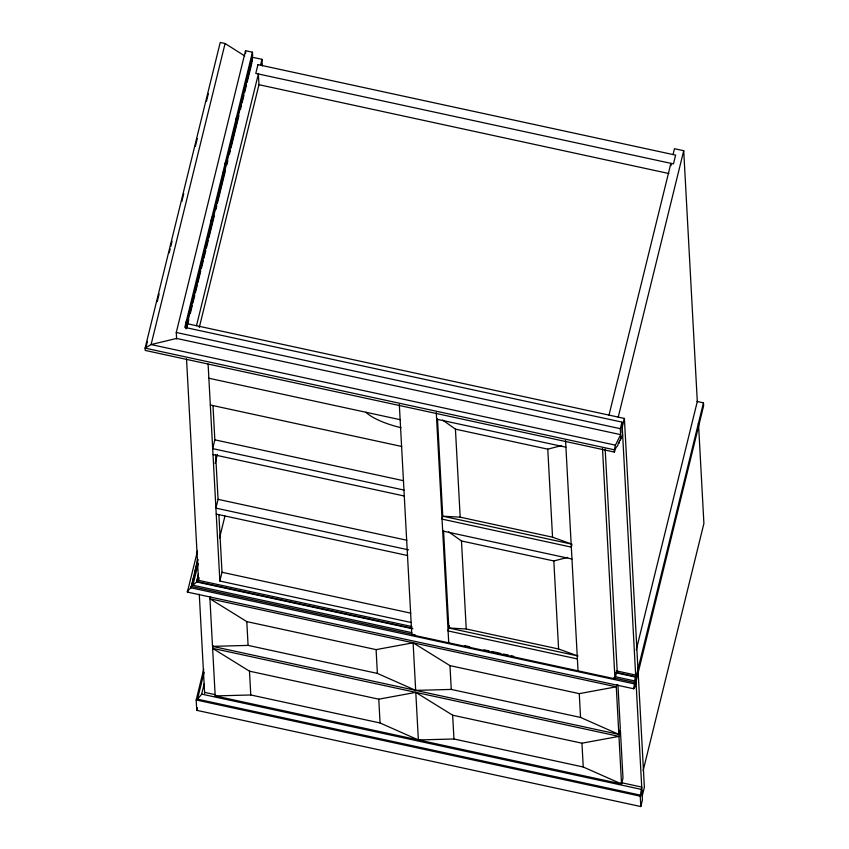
<?xml version="1.0" encoding="UTF-8"?>
<svg xmlns="http://www.w3.org/2000/svg" width="849" height="849" viewBox="0 0 849 849"><rect width="100%" height="100%" fill="white"/><g stroke="black" fill="none" stroke-linecap="round" stroke-linejoin="round"><path stroke-width="1.27" d="M621.033 782.598L641.727 787.076L640.242 796.171L640.804 806.55L196.745 710.337L196.183 699.958L203.771 669.076M696.987 401.45L703.46 402.851L634.373 683.88L191.089 587.837L187.364 590.936L187.396 592.082L633.768 688.794L635.657 675.051L616.257 670.848M641.886 790.048L642.417 799.96L640.804 806.55M640.486 795.152L197.488 699.173L201.595 694.344L204.174 683.838M146.177 346.572L147.439 341.425M157.224 301.618L159.113 293.913M169.216 252.811L170.161 248.959M170.798 246.39L172.06 241.254M181.845 201.436L183.745 193.731M195.419 146.208L197.318 138.504M206.466 101.254L208.366 93.549M614.432 452.082L614.305 449.79L145.094 348.132L220.231 42.45L225.091 43.501L151.09 344.556L145.094 348.132L145.221 350.425L614.432 452.082L614.867 450.586A14.741 1.284 -77.8 0 1 615.61 448.537A23.422 2.038 -77.8 0 1 616.682 446.754L617.127 446.478A10.008 0.87 -77.8 0 0 618.751 442.127L618.815 443.433L619.781 440.451A10.092 0.881 -77.8 0 1 620.184 440.376L620.831 437.766M176.624 338.963L176.274 332.479L245.531 50.707L252.461 52.214L252.62 55.132L185.613 327.735M252.461 52.214L184.817 327.385L621.956 422.102L622.296 432.523L622.497 432.014M185.581 324.743L186.525 320.901M211.083 220.984L212.027 217.142M224.635 165.873L225.579 162.01M235.704 120.834L236.648 116.982M186.027 328.743L252.737 57.329L261.97 59.334L262.33 65.935M186.557 328.669L188.765 319.702M190.335 313.302L192.224 305.608M192.861 303.051L194.75 295.367M195.376 292.799L197.265 285.115M197.891 282.558L200.725 271.022M201.362 268.464L203.251 260.781M203.877 258.213L205.766 250.529M206.403 247.972L208.292 240.278M208.918 237.72L214.266 215.943M215.848 209.544L216.792 205.691M217.418 203.134L225.303 171.073M226.885 164.642L227.829 160.779M229.41 154.348L230.355 150.485M230.992 147.917L238.898 115.74M240.479 109.309L241.434 105.446M242.061 102.878L243.96 95.152M244.597 92.583L246.486 84.858M247.123 82.289L251.866 62.985M196.49 325.729L258.372 73.969L258.956 84.709L199.282 327.481M260.537 65.182L261.97 59.334M212.982 405.504L214.839 439.835L212.685 448.622L404.039 490.085M215.126 463.395L217.333 454.395M197.499 550.969L187.396 592.082L187.884 591.806M193.922 576.291L191.089 587.837L197.626 559.406M194.559 573.722L198.029 559.608M411.839 632.654L192.903 585.216L198.263 563.418M192.903 585.216L196.65 581.968L198.517 573.754M198.231 575.537L196.65 581.968L412.752 628.791M215.657 454.926L218.066 499.35L215.901 508.127L408.549 549.865M199.154 577.766L198.517 580.345L411.914 626.573M219.551 538.001L224.911 516.16M210.51 596.433L209.936 598.778L212.505 646.365L618.857 734.406L620.301 728.548L617.934 684.931M411.213 622.508L219.859 581.045L222.013 572.268L218.883 514.483M197.488 699.173L204.142 672.132M196.745 710.337L197.371 707.769M213.195 646.004L212.621 648.349L215.19 695.925L621.542 783.977L622.986 778.119L620.407 730.533L618.963 736.391L621.542 783.977L583.242 766.997L453.95 738.991L418.366 739.946L380.065 722.977L250.773 694.97L215.19 695.925M449.386 625.66L448.092 630.934L577.384 658.941M571.812 545.175L571.335 547.127L442.042 519.11L442.753 516.192L437.49 418.897M608.998 415.097L670.88 163.348L671.007 165.608M673.045 154.56L674.477 148.702L683.721 150.708L697.305 401.513L636.251 649.899M618.231 417.103L683.721 150.708M614.305 449.79L615.44 445.163L620.661 434.646L176.603 338.433L151.09 344.556L615.44 445.163M622.657 434.985L620.895 439.071L620.332 428.681L621.956 422.102M187.258 323.724L624.397 418.44L622.232 427.217L635.816 678.033M399.327 404.591L411.797 634.819L614.973 678.839L617.127 670.063L605.167 449.089M616.862 684.474L616.278 686.82L618.857 734.406L580.557 717.437L451.265 689.42L415.681 690.386L377.381 673.416L248.088 645.399L212.505 646.365M636.081 682.989L634.564 687.35L703.619 405.822L703.46 402.851M643.171 770.542L703.906 523.451L698.462 422.993M633.768 688.794L634.543 686.852M442.658 420.053L455.425 429.148L547.775 449.153L561.614 445.587M448.718 531.867L461.474 540.962L553.824 560.966L567.663 557.4M376.096 649.623L413.113 642.799L449.97 665.627L579.262 693.644L616.278 686.82L209.936 598.778L246.794 621.606L376.096 649.623L377.381 673.416M378.771 699.183L415.787 692.37L452.655 715.198L581.947 743.204L618.963 736.391L212.621 648.349L249.479 671.177L378.771 699.183L380.065 722.977M252.62 55.132L251.835 55.217L252.185 61.701M223.054 172.315L223.839 172.23M460.19 517.168L442.753 516.192L572.056 544.198L552.54 537.184L460.19 517.168L455.425 429.148M448.813 628.005L466.239 628.982L558.6 648.997L578.105 656.012L448.813 628.005L443.549 530.71M258.966 84.709L668.874 173.525M176.274 332.479L620.332 428.681M436.63 419.194L565.922 447.211M208.875 378.24L400.229 419.693M210.319 405.005L401.673 446.457M214.839 439.835L403.615 480.736M213.003 454.565L404.357 496.028M442.679 531.007L571.971 559.024M218.066 499.35L406.83 540.24M216.23 514.08L407.584 555.533M222.013 572.268L410.778 613.158M196.618 581.469L412.72 628.292M615.886 672.312L635.296 676.515M615.918 672.811L635.328 677.014M615.228 676.717L634.659 680.93M191.004 586.351L415.246 634.935M464.499 645.611L469.688 646.726M483.941 649.814L489.13 650.939M491.72 651.501L500.793 653.465M503.383 654.027L508.572 655.152M511.162 655.715L513.751 656.277M613.562 677.905L634.299 682.394M204.588 692.36L214.935 694.609M201.648 694.111L641.165 789.347M196.183 699.958L640.242 796.171M225.091 43.501L244.767 55.97M624.397 418.44L637.97 669.245M638.14 672.217L644.37 787.214L642.205 796.001L635.975 681.004M602.503 448.612L614.973 678.839M565.561 440.599L578.031 670.837M579.262 693.644L580.557 717.437M581.947 743.204L583.242 766.997M547.775 449.153L552.54 537.184M553.824 560.966L558.6 648.997M461.474 540.962L466.239 628.982M436.269 412.593L448.739 642.831M449.97 665.627L451.265 689.42M452.655 715.198L453.95 738.991M413.113 642.799L415.681 690.386M415.787 692.37L418.366 739.946M245.531 50.707L245.679 53.307M246.794 621.606L248.088 645.399M249.479 671.177L250.773 694.97M208.101 364.104L219.859 581.045M186.525 358.904L198.539 580.674M199.271 594.226L204.641 693.357M401.004 427.684A41.102 12.395 13.8 0 1 365.866 412.253M257.958 64.63L255.793 73.407L673.459 163.899L675.624 155.123L257.958 64.63"/></g></svg>
